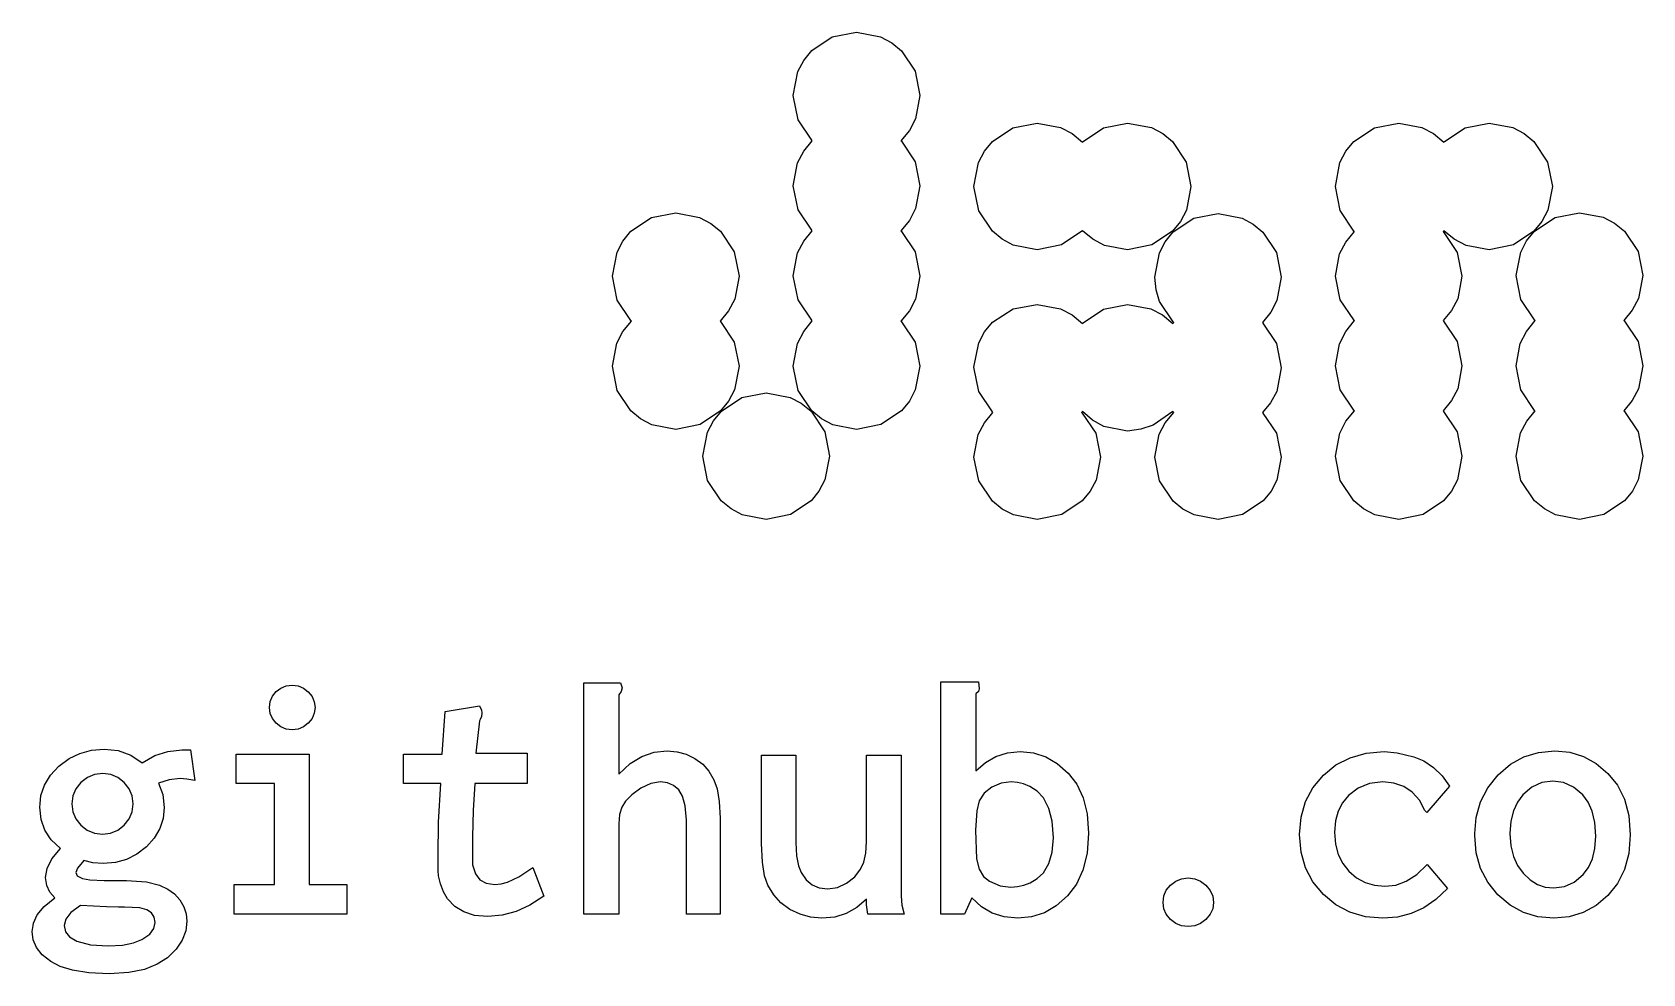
# Model space of a CAD drawing. Header units: inches. Extents: x 5.9 to 18, y -6.3 to -1.5.
# Drawn here: x 5.8653 to 6.16, y -3.3792 to -3.2071 of the extents above; entities that cross this region are included whole.
import ezdxf

# ---------------------------------------------------------------- set-up
doc = ezdxf.new("R2010")
doc.units = ezdxf.units.IN
doc.header["$MEASUREMENT"] = 0
doc.layers.add('F.Silkscreen', color=41, linetype='CONTINUOUS', true_color=0xf2eda1)

msp = doc.modelspace()

# ---------------------------------------------------------------- linework, layer by layer
at = {"layer": 'F.Silkscreen', "linetype": 'CONTINUOUS'}
for p, q in [((6.00794, -3.21043), (6.01169, -3.20793)), ((6.01169, -3.20793), (6.01614, -3.20706)), ((6.01614, -3.20706), (6.02051, -3.2079)), ((6.02051, -3.2079), (6.02257, -3.20898)), ((6.00648, -3.21221), (6.00794, -3.21043)), ((6.02257, -3.20898), (6.02435, -3.21044)), ((6.02435, -3.21044), (6.02685, -3.2142)), ((6.0054, -3.21427), (6.00648, -3.21221)), ((6.00456, -3.21865), (6.0054, -3.21427)), ((6.02685, -3.2142), (6.02771, -3.21865)), ((6.00543, -3.22307), (6.00456, -3.21865)), ((6.02771, -3.21865), (6.02692, -3.22287)), ((6.02692, -3.22287), (6.02579, -3.22502)), ((6.00794, -3.22681), (6.00543, -3.22307)), ((6.02579, -3.22502), (6.02424, -3.22691)), ((6.04098, -3.22705), (6.04474, -3.22455)), ((6.04474, -3.22455), (6.04918, -3.22368)), ((6.04918, -3.22368), (6.05341, -3.22447)), ((6.05341, -3.22447), (6.05557, -3.2256)), ((6.05557, -3.2256), (6.05746, -3.22716)), ((6.05756, -3.22705), (6.06131, -3.22455)), ((6.06131, -3.22455), (6.06572, -3.22368)), ((6.06572, -3.22368), (6.07009, -3.22451)), ((6.07009, -3.22451), (6.07215, -3.22559)), ((6.07215, -3.22559), (6.07393, -3.22705)), ((6.1071, -3.22705), (6.11086, -3.22455)), ((6.11086, -3.22455), (6.1153, -3.22368)), ((6.1153, -3.22368), (6.11953, -3.22447)), ((6.11953, -3.22447), (6.12169, -3.2256)), ((6.12169, -3.2256), (6.12357, -3.22716)), ((6.12368, -3.22705), (6.12743, -3.22455)), ((6.12743, -3.22455), (6.13184, -3.22368)), ((6.13184, -3.22368), (6.13621, -3.22451)), ((6.13621, -3.22451), (6.13826, -3.22559)), ((6.13826, -3.22559), (6.14005, -3.22705)), ((6.00535, -3.23094), (6.00648, -3.22879)), ((6.00648, -3.22879), (6.00803, -3.22691)), ((6.00803, -3.22691), (6.00794, -3.22681)), ((6.02424, -3.22691), (6.02434, -3.22701)), ((6.02434, -3.22701), (6.02685, -3.23075)), ((6.03844, -3.23089), (6.03952, -3.22883)), ((6.03952, -3.22883), (6.04098, -3.22705)), ((6.05746, -3.22716), (6.05756, -3.22705)), ((6.07393, -3.22705), (6.07643, -3.23081)), ((6.10456, -3.23089), (6.10564, -3.22883)), ((6.10564, -3.22883), (6.1071, -3.22705)), ((6.12357, -3.22716), (6.12368, -3.22705)), ((6.14005, -3.22705), (6.14255, -3.23081)), ((6.00456, -3.23514), (6.00535, -3.23094)), ((6.02685, -3.23075), (6.02771, -3.23514)), ((6.03761, -3.23525), (6.03844, -3.23089)), ((6.07643, -3.23081), (6.0773, -3.23525)), ((6.10373, -3.23525), (6.10456, -3.23089)), ((6.14255, -3.23081), (6.14341, -3.23525)), ((6.00543, -3.23955), (6.00456, -3.23514)), ((6.02771, -3.23514), (6.02694, -3.2393)), ((6.03848, -3.2397), (6.03761, -3.23525)), ((6.0773, -3.23525), (6.07646, -3.23962)), ((6.10459, -3.23967), (6.10373, -3.23525)), ((6.14341, -3.23525), (6.14258, -3.23962)), ((5.97861, -3.24097), (5.98307, -3.2401)), ((5.98307, -3.2401), (5.98743, -3.24093)), ((6.00794, -3.24328), (6.00543, -3.23955)), ((6.02694, -3.2393), (6.0258, -3.24148)), ((6.04098, -3.24346), (6.03848, -3.2397)), ((6.07646, -3.23962), (6.07538, -3.24168)), ((6.07781, -3.24108), (6.08226, -3.24022)), ((6.08226, -3.24022), (6.08664, -3.24106)), ((6.1071, -3.24342), (6.10459, -3.23967)), ((6.14258, -3.23962), (6.1415, -3.24168)), ((6.14391, -3.24095), (6.14838, -3.24009)), ((6.14838, -3.24009), (6.15273, -3.24091)), ((5.9734, -3.24525), (5.97485, -3.24347)), ((5.97485, -3.24347), (5.97861, -3.24097)), ((5.98743, -3.24093), (5.98949, -3.24201)), ((5.98949, -3.24201), (5.99127, -3.24346)), ((5.99127, -3.24346), (5.99377, -3.24721)), ((6.00648, -3.24525), (6.00803, -3.24337)), ((6.00803, -3.24337), (6.00794, -3.24328)), ((6.0258, -3.24148), (6.02424, -3.2434)), ((6.02424, -3.2434), (6.02434, -3.2435)), ((6.02434, -3.2435), (6.02685, -3.24724)), ((6.04276, -3.24491), (6.04098, -3.24346)), ((6.05736, -3.24346), (6.05361, -3.24596)), ((6.05746, -3.24336), (6.05736, -3.24346)), ((6.05934, -3.24491), (6.05746, -3.24336)), ((6.07393, -3.24346), (6.07017, -3.24596)), ((6.0726, -3.24537), (6.07406, -3.24359)), ((6.07538, -3.24168), (6.07393, -3.24346)), ((6.07406, -3.24359), (6.07781, -3.24108)), ((6.08664, -3.24106), (6.08869, -3.24214)), ((6.08869, -3.24214), (6.09047, -3.2436)), ((6.09047, -3.2436), (6.09297, -3.24737)), ((6.10563, -3.24543), (6.1072, -3.24353)), ((6.1072, -3.24353), (6.1071, -3.24342)), ((6.12357, -3.24336), (6.12341, -3.24353)), ((6.12341, -3.24353), (6.12601, -3.24734)), ((6.12546, -3.24491), (6.12357, -3.24336)), ((6.14005, -3.24346), (6.13629, -3.24596)), ((6.13869, -3.24523), (6.14015, -3.24345)), ((6.1415, -3.24168), (6.14005, -3.24346)), ((6.14015, -3.24345), (6.14391, -3.24095)), ((6.15273, -3.24091), (6.1548, -3.24198)), ((6.1548, -3.24198), (6.15658, -3.24343)), ((6.15658, -3.24343), (6.15908, -3.24716)), ((5.97232, -3.2473), (5.9734, -3.24525)), ((6.00535, -3.24739), (6.00648, -3.24525)), ((6.04481, -3.24599), (6.04276, -3.24491)), ((6.04918, -3.24683), (6.04481, -3.24599)), ((6.05361, -3.24596), (6.04918, -3.24683)), ((6.0615, -3.24604), (6.05934, -3.24491)), ((6.06572, -3.24683), (6.0615, -3.24604)), ((6.07017, -3.24596), (6.06572, -3.24683)), ((6.07152, -3.24743), (6.0726, -3.24537)), ((6.10449, -3.2476), (6.10563, -3.24543)), ((6.12762, -3.24604), (6.12546, -3.24491)), ((6.13184, -3.24683), (6.12762, -3.24604)), ((6.13629, -3.24596), (6.13184, -3.24683)), ((6.13762, -3.24728), (6.13869, -3.24523)), ((5.97149, -3.25164), (5.97232, -3.2473)), ((5.99377, -3.24721), (5.99464, -3.25164)), ((6.00456, -3.2516), (6.00535, -3.24739)), ((6.02685, -3.24724), (6.02771, -3.25164)), ((6.07068, -3.25183), (6.07152, -3.24743)), ((6.09297, -3.24737), (6.09383, -3.25183)), ((6.10373, -3.25168), (6.10449, -3.2476)), ((6.12601, -3.24734), (6.12688, -3.25168)), ((6.1368, -3.25157), (6.13762, -3.24728)), ((6.15908, -3.24716), (6.15995, -3.25157)), ((5.97236, -3.25604), (5.97149, -3.25164)), ((5.99464, -3.25164), (5.99385, -3.25586)), ((6.00543, -3.25601), (6.00456, -3.2516)), ((6.02771, -3.25164), (6.02692, -3.25585)), ((6.07091, -3.25416), (6.07068, -3.25183)), ((6.09383, -3.25183), (6.09303, -3.25611)), ((6.10459, -3.256), (6.10373, -3.25168)), ((6.12688, -3.25168), (6.1261, -3.2558)), ((6.13767, -3.25596), (6.1368, -3.25157)), ((6.15995, -3.25157), (6.15916, -3.25576)), ((6.07155, -3.25629), (6.07091, -3.25416)), ((5.97486, -3.25978), (5.97236, -3.25604)), ((5.99272, -3.25801), (5.99117, -3.25988)), ((5.99385, -3.25586), (5.99272, -3.25801)), ((6.00794, -3.25974), (6.00543, -3.25601)), ((6.02579, -3.258), (6.02424, -3.25988)), ((6.02692, -3.25585), (6.02579, -3.258)), ((6.04102, -3.26009), (6.04477, -3.25765)), ((6.04477, -3.25765), (6.04918, -3.25685)), ((6.04918, -3.25685), (6.05342, -3.25764)), ((6.05342, -3.25764), (6.05557, -3.25877)), ((6.05756, -3.26022), (6.0613, -3.25771)), ((6.0613, -3.25771), (6.06572, -3.25685)), ((6.06572, -3.25685), (6.06994, -3.25763)), ((6.06994, -3.25763), (6.0721, -3.25876)), ((6.07405, -3.26004), (6.07155, -3.25629)), ((6.0919, -3.25827), (6.09036, -3.26015)), ((6.09303, -3.25611), (6.0919, -3.25827)), ((6.1071, -3.25967), (6.10459, -3.256)), ((6.12497, -3.25792), (6.12341, -3.25977)), ((6.1261, -3.2558), (6.12497, -3.25792)), ((6.14017, -3.25967), (6.13767, -3.25596)), ((6.15803, -3.2579), (6.15648, -3.25977)), ((6.15916, -3.25576), (6.15803, -3.2579)), ((5.97341, -3.26176), (5.97497, -3.25988)), ((5.97497, -3.25988), (5.97486, -3.25978)), ((5.99117, -3.25988), (5.99127, -3.25998)), ((5.99127, -3.25998), (5.99377, -3.26371)), ((6.00646, -3.26177), (6.00803, -3.25983)), ((6.00803, -3.25983), (6.00794, -3.25974)), ((6.02424, -3.25988), (6.02434, -3.25999)), ((6.02434, -3.25999), (6.02685, -3.26373)), ((6.03956, -3.26185), (6.04102, -3.26009)), ((6.05557, -3.25877), (6.05746, -3.26032)), ((6.05746, -3.26032), (6.05756, -3.26022)), ((6.0721, -3.25876), (6.07399, -3.26032)), ((6.07399, -3.26032), (6.07415, -3.26015)), ((6.07415, -3.26015), (6.07405, -3.26004)), ((6.09036, -3.26015), (6.09046, -3.26026)), ((6.09046, -3.26026), (6.09297, -3.264)), ((6.10561, -3.26177), (6.1072, -3.25977)), ((6.1072, -3.25977), (6.1071, -3.25967)), ((6.12341, -3.25977), (6.12351, -3.25987)), ((6.12351, -3.25987), (6.12601, -3.26361)), ((6.13868, -3.26176), (6.14027, -3.25977)), ((6.14027, -3.25977), (6.14017, -3.25967)), ((6.15648, -3.25977), (6.15658, -3.25988)), ((6.15658, -3.25988), (6.15908, -3.26362)), ((5.97149, -3.26813), (5.97228, -3.26392)), ((5.97228, -3.26392), (5.97341, -3.26176)), ((5.99377, -3.26371), (5.99464, -3.26813)), ((6.00456, -3.26813), (6.00532, -3.26398)), ((6.00532, -3.26398), (6.00646, -3.26177)), ((6.02685, -3.26373), (6.02771, -3.26813)), ((6.03761, -3.26833), (6.03847, -3.26389)), ((6.03847, -3.26389), (6.03956, -3.26185)), ((6.09297, -3.264), (6.09383, -3.26842)), ((6.10373, -3.26808), (6.10446, -3.26402)), ((6.10446, -3.26402), (6.10561, -3.26177)), ((6.12601, -3.26361), (6.12688, -3.26804)), ((6.1368, -3.26808), (6.13754, -3.26401)), ((6.13754, -3.26401), (6.13868, -3.26176)), ((6.15908, -3.26362), (6.15995, -3.26804)), ((5.97236, -3.27256), (5.97149, -3.26813)), ((5.99464, -3.26813), (5.99381, -3.27248)), ((6.00543, -3.27256), (6.00456, -3.26813)), ((6.02771, -3.26813), (6.02688, -3.27248)), ((6.03848, -3.27274), (6.03761, -3.26833)), ((6.09383, -3.26842), (6.09299, -3.27277)), ((6.10459, -3.27247), (6.10373, -3.26808)), ((6.12688, -3.26804), (6.12609, -3.27227)), ((6.13767, -3.27248), (6.1368, -3.26808)), ((6.15995, -3.26804), (6.15916, -3.27226)), ((5.97486, -3.27632), (5.97236, -3.27256)), ((5.99381, -3.27248), (5.99273, -3.27454)), ((5.99515, -3.27387), (5.9996, -3.273)), ((5.9996, -3.273), (6.00397, -3.27384)), ((6.00793, -3.27632), (6.00543, -3.27256)), ((6.02688, -3.27248), (6.0258, -3.27454)), ((6.04098, -3.27648), (6.03848, -3.27274)), ((6.09299, -3.27277), (6.09187, -3.27482)), ((6.1071, -3.2762), (6.10459, -3.27247)), ((6.12609, -3.27227), (6.12496, -3.27442)), ((6.14017, -3.27621), (6.13767, -3.27248)), ((6.15916, -3.27226), (6.15803, -3.27442)), ((5.99273, -3.27454), (5.99127, -3.27632)), ((5.9914, -3.27637), (5.99515, -3.27387)), ((6.00397, -3.27384), (6.00603, -3.27492)), ((6.00603, -3.27492), (6.00781, -3.27637)), ((6.0258, -3.27454), (6.02434, -3.27632)), ((6.09187, -3.27482), (6.09036, -3.27659)), ((6.12496, -3.27442), (6.12341, -3.2763)), ((6.15803, -3.27442), (6.15648, -3.2763)), ((5.97664, -3.27777), (5.97486, -3.27632)), ((5.9787, -3.27885), (5.97664, -3.27777)), ((5.98307, -3.27969), (5.9787, -3.27885)), ((5.98751, -3.27882), (5.98307, -3.27969)), ((5.99127, -3.27632), (5.98751, -3.27882)), ((5.98886, -3.28021), (5.98994, -3.27815)), ((5.98994, -3.27815), (5.9914, -3.27637)), ((6.00781, -3.27637), (6.01031, -3.28013)), ((6.00972, -3.27777), (6.00793, -3.27632)), ((6.01178, -3.27885), (6.00972, -3.27777)), ((6.01614, -3.27969), (6.01178, -3.27885)), ((6.02058, -3.27882), (6.01614, -3.27969)), ((6.02434, -3.27632), (6.02058, -3.27882)), ((6.03839, -3.2806), (6.03952, -3.27846)), ((6.03952, -3.27846), (6.04108, -3.27659)), ((6.04108, -3.27659), (6.04098, -3.27648)), ((6.05746, -3.27643), (6.05729, -3.27659)), ((6.05729, -3.27659), (6.05738, -3.27669)), ((6.05738, -3.27669), (6.05989, -3.28038)), ((6.05928, -3.278), (6.05746, -3.27643)), ((6.06137, -3.27914), (6.05928, -3.278)), ((6.07036, -3.27892), (6.06815, -3.27966)), ((6.07399, -3.27643), (6.07036, -3.27892)), ((6.07146, -3.28059), (6.07259, -3.27846)), ((6.07259, -3.27846), (6.07415, -3.27659)), ((6.07415, -3.27659), (6.07399, -3.27643)), ((6.09036, -3.27659), (6.09046, -3.2767)), ((6.09046, -3.2767), (6.09297, -3.28039)), ((6.10452, -3.28035), (6.10565, -3.27819)), ((6.10565, -3.27819), (6.1072, -3.2763)), ((6.1072, -3.2763), (6.1071, -3.2762)), ((6.12341, -3.2763), (6.12351, -3.2764)), ((6.12351, -3.2764), (6.12601, -3.28015)), ((6.13759, -3.28034), (6.13872, -3.27819)), ((6.13872, -3.27819), (6.14027, -3.2763)), ((6.14027, -3.2763), (6.14017, -3.27621)), ((6.15648, -3.2763), (6.15658, -3.27641)), ((6.15658, -3.27641), (6.15908, -3.28016)), ((5.98803, -3.28458), (5.98886, -3.28021)), ((6.01031, -3.28013), (6.01118, -3.28458)), ((6.03761, -3.28474), (6.03839, -3.2806)), ((6.05989, -3.28038), (6.06076, -3.28474)), ((6.06572, -3.27999), (6.06137, -3.27914)), ((6.06815, -3.27966), (6.06572, -3.27999)), ((6.07068, -3.28474), (6.07146, -3.28059)), ((6.09297, -3.28039), (6.09383, -3.28474)), ((6.10373, -3.28458), (6.10452, -3.28035)), ((6.12601, -3.28015), (6.12688, -3.28458)), ((6.1368, -3.28458), (6.13759, -3.28034)), ((6.15908, -3.28016), (6.15995, -3.28458)), ((5.98889, -3.28902), (5.98803, -3.28458)), ((6.01118, -3.28458), (6.01034, -3.28894)), ((6.03848, -3.28912), (6.03761, -3.28474)), ((6.06076, -3.28474), (6.05995, -3.28897)), ((6.07155, -3.28912), (6.07068, -3.28474)), ((6.09383, -3.28474), (6.09303, -3.28897)), ((6.10459, -3.28902), (6.10373, -3.28458)), ((6.12688, -3.28458), (6.12604, -3.28894)), ((6.13767, -3.28902), (6.1368, -3.28458)), ((6.15995, -3.28458), (6.15912, -3.28894)), ((5.99139, -3.29278), (5.98889, -3.28902)), ((6.01034, -3.28894), (6.00926, -3.291)), ((6.04098, -3.29283), (6.03848, -3.28912)), ((6.05995, -3.28897), (6.05888, -3.29101)), ((6.07405, -3.29283), (6.07155, -3.28912)), ((6.09303, -3.28897), (6.09196, -3.29101)), ((6.10709, -3.29278), (6.10459, -3.28902)), ((6.12604, -3.28894), (6.12496, -3.291)), ((6.14017, -3.29278), (6.13767, -3.28902)), ((6.15912, -3.28894), (6.15804, -3.291)), ((5.99318, -3.29423), (5.99139, -3.29278)), ((6.00781, -3.29278), (6.00405, -3.29528)), ((6.00926, -3.291), (6.00781, -3.29278)), ((6.04277, -3.29427), (6.04098, -3.29283)), ((6.05743, -3.29278), (6.05366, -3.29528)), ((6.05888, -3.29101), (6.05743, -3.29278)), ((6.07584, -3.29427), (6.07405, -3.29283)), ((6.09051, -3.29278), (6.08673, -3.29528)), ((6.09196, -3.29101), (6.09051, -3.29278)), ((6.10888, -3.29423), (6.10709, -3.29278)), ((6.12351, -3.29278), (6.11975, -3.29528)), ((6.12496, -3.291), (6.12351, -3.29278)), ((6.14195, -3.29423), (6.14017, -3.29278)), ((6.15658, -3.29278), (6.15282, -3.29528)), ((6.15804, -3.291), (6.15658, -3.29278)), ((5.99523, -3.29531), (5.99318, -3.29423)), ((5.9996, -3.29614), (5.99523, -3.29531)), ((6.00405, -3.29528), (5.9996, -3.29614)), ((6.04484, -3.29533), (6.04277, -3.29427)), ((6.04918, -3.29614), (6.04484, -3.29533)), ((6.05366, -3.29528), (6.04918, -3.29614)), ((6.07791, -3.29533), (6.07584, -3.29427)), ((6.08226, -3.29614), (6.07791, -3.29533)), ((6.08673, -3.29528), (6.08226, -3.29614)), ((6.11093, -3.29531), (6.10888, -3.29423)), ((6.1153, -3.29614), (6.11093, -3.29531)), ((6.11975, -3.29528), (6.1153, -3.29614)), ((6.14401, -3.29531), (6.14195, -3.29423)), ((6.14838, -3.29614), (6.14401, -3.29531)), ((6.15282, -3.29528), (6.14838, -3.29614)), ((5.96623, -3.36831), (5.96623, -3.326)), ((5.96623, -3.326), (5.97296, -3.326)), ((5.97296, -3.326), (5.97323, -3.32696)), ((6.03154, -3.35299), (6.03154, -3.32584)), ((6.03154, -3.32584), (6.03843, -3.32584)), ((6.03843, -3.32584), (6.03859, -3.3271)), ((5.9089, -3.32944), (5.9093, -3.32849)), ((5.9093, -3.32849), (5.90996, -3.32764)), ((5.90996, -3.32764), (5.91082, -3.32698)), ((5.91082, -3.32698), (5.91178, -3.32659)), ((5.91178, -3.32659), (5.91289, -3.32646)), ((5.91289, -3.32646), (5.914, -3.32659)), ((5.914, -3.32659), (5.91498, -3.32699)), ((5.91498, -3.32699), (5.91585, -3.32767)), ((5.91585, -3.32767), (5.91654, -3.32853)), ((5.91654, -3.32853), (5.91694, -3.32948)), ((5.97309, -3.32761), (5.97264, -3.32824)), ((5.97264, -3.32824), (5.97264, -3.3283)), ((5.97264, -3.3283), (5.97264, -3.34274)), ((5.97323, -3.32696), (5.97309, -3.32761)), ((6.03844, -3.32761), (6.03795, -3.32802)), ((6.03795, -3.32802), (6.03795, -3.32807)), ((6.03795, -3.32807), (6.03795, -3.32812)), ((6.03795, -3.32812), (6.03795, -3.34213)), ((6.03859, -3.3271), (6.03844, -3.32761)), ((5.90877, -3.33054), (5.9089, -3.32944)), ((5.9089, -3.33163), (5.90877, -3.33054)), ((5.9093, -3.33258), (5.9089, -3.33163)), ((5.91694, -3.33159), (5.91654, -3.33254)), ((5.91694, -3.32948), (5.91708, -3.33054)), ((5.91708, -3.33054), (5.91694, -3.33159)), ((5.94034, -3.33907), (5.94088, -3.33128)), ((5.94088, -3.33128), (5.94716, -3.33026)), ((5.94716, -3.33026), (5.9475, -3.33104)), ((5.9475, -3.33104), (5.94759, -3.3315)), ((5.94759, -3.3315), (5.94751, -3.3322)), ((5.90996, -3.33343), (5.9093, -3.33258)), ((5.91082, -3.33409), (5.90996, -3.33343)), ((5.91178, -3.33448), (5.91082, -3.33409)), ((5.91289, -3.33461), (5.91178, -3.33448)), ((5.914, -3.33448), (5.91289, -3.33461)), ((5.91498, -3.33408), (5.914, -3.33448)), ((5.91585, -3.33341), (5.91498, -3.33408)), ((5.91654, -3.33254), (5.91585, -3.33341)), ((5.94716, -3.333), (5.94652, -3.33892)), ((5.94729, -3.33274), (5.94716, -3.333)), ((5.94751, -3.3322), (5.94729, -3.33274)), ((5.87024, -3.34126), (5.87209, -3.33989)), ((5.87209, -3.33989), (5.87406, -3.33893)), ((5.87406, -3.33893), (5.87618, -3.33835)), ((5.87618, -3.33835), (5.87851, -3.33815)), ((5.87851, -3.33815), (5.88108, -3.33843)), ((5.88108, -3.33843), (5.88339, -3.33926)), ((5.88339, -3.33926), (5.88548, -3.34065)), ((5.88548, -3.34065), (5.88777, -3.33934)), ((5.88777, -3.33934), (5.89017, -3.33857)), ((5.89017, -3.33857), (5.89273, -3.33831)), ((5.89273, -3.33831), (5.89429, -3.33831)), ((5.89429, -3.33831), (5.8951, -3.34391)), ((5.90268, -3.34446), (5.90268, -3.33907)), ((5.90268, -3.33907), (5.916, -3.33907)), ((5.916, -3.33907), (5.916, -3.36292)), ((5.93327, -3.34446), (5.93327, -3.33907)), ((5.93327, -3.33907), (5.94034, -3.33907)), ((5.94652, -3.33892), (5.95589, -3.33892)), ((5.95589, -3.33892), (5.95589, -3.34446)), ((5.97264, -3.34274), (5.97473, -3.3408)), ((5.97473, -3.3408), (5.97687, -3.33949)), ((5.97687, -3.33949), (5.9791, -3.33872)), ((5.9791, -3.33872), (5.98147, -3.33846)), ((5.98147, -3.33846), (5.98329, -3.33862)), ((5.98329, -3.33862), (5.98499, -3.33908)), ((5.98499, -3.33908), (5.98658, -3.33986)), ((5.98658, -3.33986), (5.98799, -3.34091)), ((5.99873, -3.35542), (5.99873, -3.33923)), ((5.99873, -3.33923), (6.00504, -3.33923)), ((6.00504, -3.33923), (6.00504, -3.35525)), ((6.01797, -3.35503), (6.01797, -3.33923)), ((6.01797, -3.33923), (6.02427, -3.33923)), ((6.02427, -3.33923), (6.02427, -3.36503)), ((6.03795, -3.34213), (6.0397, -3.34058)), ((6.0397, -3.34058), (6.04161, -3.3395)), ((6.04161, -3.3395), (6.04372, -3.33884)), ((6.04372, -3.33884), (6.04609, -3.33861)), ((6.04609, -3.33861), (6.04851, -3.33886)), ((6.04851, -3.33886), (6.05075, -3.33957)), ((6.05075, -3.33957), (6.05285, -3.34078)), ((6.05285, -3.34078), (6.05484, -3.34253)), ((6.10383, -3.34105), (6.10641, -3.33972)), ((6.10641, -3.33972), (6.10933, -3.3389)), ((6.10933, -3.3389), (6.11266, -3.33861)), ((6.11266, -3.33861), (6.11503, -3.3388)), ((6.11503, -3.3388), (6.1181, -3.33956)), ((6.1181, -3.33956), (6.11987, -3.34031)), ((6.11987, -3.34031), (6.12168, -3.34152)), ((6.13576, -3.34093), (6.13822, -3.33956)), ((6.13822, -3.33956), (6.14089, -3.33874)), ((6.14089, -3.33874), (6.14384, -3.33846)), ((6.14384, -3.33846), (6.14658, -3.33872)), ((6.14658, -3.33872), (6.14908, -3.33948)), ((6.14908, -3.33948), (6.1514, -3.34076)), ((6.1514, -3.34076), (6.15358, -3.34258)), ((5.86759, -3.34472), (5.86867, -3.34293)), ((5.86867, -3.34293), (5.87024, -3.34126)), ((5.87544, -3.34333), (5.87425, -3.34424)), ((5.87676, -3.3428), (5.87544, -3.34333)), ((5.87824, -3.34261), (5.87676, -3.3428)), ((5.87972, -3.3428), (5.87824, -3.34261)), ((5.88102, -3.34333), (5.87972, -3.3428)), ((5.88219, -3.34424), (5.88102, -3.34333)), ((5.89037, -3.34375), (5.88842, -3.34439)), ((5.89239, -3.34354), (5.89037, -3.34375)), ((5.89362, -3.34362), (5.89239, -3.34354)), ((5.8951, -3.34391), (5.89362, -3.34362)), ((5.98799, -3.34091), (5.98913, -3.34221)), ((5.98913, -3.34221), (5.99003, -3.34378)), ((5.99003, -3.34378), (5.99061, -3.34544)), ((6.05484, -3.34253), (6.05641, -3.34458)), ((6.09962, -3.3452), (6.10152, -3.34292)), ((6.10152, -3.34292), (6.10383, -3.34105)), ((6.12168, -3.34152), (6.12328, -3.34306)), ((6.12328, -3.34306), (6.12461, -3.3449)), ((6.13162, -3.34521), (6.13348, -3.34288)), ((6.13348, -3.34288), (6.13576, -3.34093)), ((6.15358, -3.34258), (6.15532, -3.34476)), ((5.86679, -3.34815), (5.86695, -3.34664)), ((5.86695, -3.34664), (5.86759, -3.34472)), ((5.87276, -3.3467), (5.87257, -3.34815)), ((5.87331, -3.34541), (5.87276, -3.3467)), ((5.87425, -3.34424), (5.87331, -3.34541)), ((5.88309, -3.3454), (5.88219, -3.34424)), ((5.88362, -3.34669), (5.88309, -3.3454)), ((5.88381, -3.34815), (5.88362, -3.34669)), ((5.88842, -3.34439), (5.88922, -3.34643)), ((5.88922, -3.34643), (5.8895, -3.3488)), ((5.90969, -3.34446), (5.90268, -3.34446)), ((5.90969, -3.36292), (5.90969, -3.34446)), ((5.94007, -3.34446), (5.93327, -3.34446)), ((5.93969, -3.35149), (5.94007, -3.34446)), ((5.94631, -3.34446), (5.94599, -3.3494)), ((5.95589, -3.34446), (5.94631, -3.34446)), ((5.975, -3.34648), (5.97388, -3.34764)), ((5.97666, -3.34528), (5.975, -3.34648)), ((5.9785, -3.34442), (5.97666, -3.34528)), ((5.98025, -3.34415), (5.9785, -3.34442)), ((5.98155, -3.34432), (5.98025, -3.34415)), ((5.98265, -3.3448), (5.98155, -3.34432)), ((5.9836, -3.3456), (5.98265, -3.3448)), ((5.98431, -3.34674), (5.9836, -3.3456)), ((5.98481, -3.3485), (5.98431, -3.34674)), ((5.99061, -3.34544), (5.99101, -3.34772)), ((6.0395, -3.3462), (6.03859, -3.3476)), ((6.0409, -3.34509), (6.0395, -3.3462)), ((6.04258, -3.34439), (6.0409, -3.34509)), ((6.04444, -3.34415), (6.04258, -3.34439)), ((6.04556, -3.34424), (6.04444, -3.34415)), ((6.04669, -3.3445), (6.04556, -3.34424)), ((6.04781, -3.34498), (6.04669, -3.3445)), ((6.04915, -3.34582), (6.04781, -3.34498)), ((6.05032, -3.34703), (6.04915, -3.34582)), ((6.05641, -3.34458), (6.05757, -3.34704)), ((6.09827, -3.34774), (6.09962, -3.3452)), ((6.1061, -3.34665), (6.10501, -3.34797)), ((6.10791, -3.34527), (6.1061, -3.34665)), ((6.10999, -3.34444), (6.10791, -3.34527)), ((6.11239, -3.34415), (6.10999, -3.34444)), ((6.11444, -3.34437), (6.11239, -3.34415)), ((6.11622, -3.345), (6.11444, -3.34437)), ((6.11779, -3.34604), (6.11622, -3.345)), ((6.11918, -3.34754), (6.11779, -3.34604)), ((6.12461, -3.3449), (6.12047, -3.34974)), ((6.13029, -3.3478), (6.13162, -3.34521)), ((6.13798, -3.34654), (6.13701, -3.34787)), ((6.13966, -3.34511), (6.13798, -3.34654)), ((6.14147, -3.34428), (6.13966, -3.34511)), ((6.14348, -3.344), (6.14147, -3.34428)), ((6.14546, -3.34427), (6.14348, -3.344)), ((6.14727, -3.3451), (6.14546, -3.34427)), ((6.14898, -3.34654), (6.14727, -3.3451)), ((6.14997, -3.34787), (6.14898, -3.34654)), ((6.15532, -3.34476), (6.15659, -3.3473)), ((5.86673, -3.34875), (5.86679, -3.34815)), ((5.86697, -3.35099), (5.86673, -3.34875)), ((5.87257, -3.34815), (5.87276, -3.34961)), ((5.87276, -3.34961), (5.8733, -3.3509)), ((5.88308, -3.3509), (5.88362, -3.34961)), ((5.88362, -3.34961), (5.88381, -3.34815)), ((5.8895, -3.3488), (5.88929, -3.35082)), ((5.94599, -3.3494), (5.94589, -3.35418)), ((5.97321, -3.34874), (5.97279, -3.35012)), ((5.97388, -3.34764), (5.97321, -3.34874)), ((5.985, -3.35113), (5.98481, -3.3485)), ((5.99101, -3.34772), (5.99116, -3.35077)), ((6.03811, -3.34941), (6.03789, -3.35299)), ((6.03859, -3.3476), (6.03811, -3.34941)), ((6.05133, -3.349), (6.05032, -3.34703)), ((6.05194, -3.35135), (6.05133, -3.349)), ((6.05757, -3.34704), (6.0583, -3.34999)), ((6.09745, -3.35058), (6.09827, -3.34774)), ((6.10423, -3.3495), (6.10374, -3.35127)), ((6.10501, -3.34797), (6.10423, -3.3495)), ((6.11963, -3.34856), (6.11918, -3.34754)), ((6.12008, -3.34936), (6.11963, -3.34856)), ((6.12047, -3.34974), (6.12008, -3.34936)), ((6.12948, -3.35068), (6.13029, -3.3478)), ((6.13628, -3.34945), (6.13583, -3.35133)), ((6.13701, -3.34787), (6.13628, -3.34945)), ((6.15071, -3.34952), (6.14997, -3.34787)), ((6.15118, -3.35156), (6.15071, -3.34952)), ((6.15659, -3.3473), (6.15738, -3.35029)), ((5.86767, -3.35296), (5.86697, -3.35099)), ((5.8733, -3.3509), (5.87422, -3.35207)), ((5.87422, -3.35207), (5.8754, -3.35297)), ((5.88098, -3.35297), (5.88216, -3.35207)), ((5.88216, -3.35207), (5.88308, -3.3509)), ((5.88929, -3.35082), (5.88869, -3.35268)), ((5.93958, -3.35766), (5.93969, -3.35149)), ((5.97279, -3.35012), (5.97264, -3.35183)), ((5.97264, -3.35183), (5.97264, -3.36831)), ((5.985, -3.36831), (5.985, -3.35113)), ((5.99116, -3.35077), (5.99116, -3.36831)), ((6.05216, -3.35439), (6.05194, -3.35135)), ((6.0583, -3.34999), (6.05856, -3.35352)), ((6.09716, -3.35379), (6.09745, -3.35058)), ((6.10374, -3.35127), (6.10357, -3.35334)), ((6.12923, -3.35358), (6.12948, -3.35068)), ((6.13583, -3.35133), (6.13566, -3.35358)), ((6.15136, -3.35407), (6.15118, -3.35156)), ((6.15738, -3.35029), (6.15767, -3.35382)), ((5.86883, -3.35472), (5.86767, -3.35296)), ((5.87051, -3.3563), (5.86883, -3.35472)), ((5.8754, -3.35297), (5.87671, -3.35351)), ((5.87671, -3.35351), (5.87819, -3.35369)), ((5.87819, -3.35369), (5.87967, -3.35351)), ((5.87967, -3.35351), (5.88098, -3.35297)), ((5.88768, -3.35441), (5.88622, -3.35604)), ((5.88869, -3.35268), (5.88768, -3.35441)), ((5.94589, -3.35418), (5.94589, -3.35704)), ((5.9989, -3.35884), (5.99873, -3.35542)), ((6.00504, -3.35525), (6.00517, -3.35769)), ((6.01783, -3.35717), (6.01797, -3.35503)), ((6.03154, -3.36831), (6.03154, -3.35299)), ((6.03789, -3.35299), (6.03806, -3.35821)), ((6.05194, -3.35701), (6.05216, -3.35439)), ((6.05856, -3.35352), (6.05829, -3.35719)), ((6.09745, -3.357), (6.09716, -3.35379)), ((6.10357, -3.35334), (6.10374, -3.35552)), ((6.10374, -3.35552), (6.10425, -3.3574)), ((6.1292, -3.35393), (6.12923, -3.35358)), ((6.12948, -3.35712), (6.1292, -3.35393)), ((6.13566, -3.35358), (6.13583, -3.35584)), ((6.15119, -3.35634), (6.15136, -3.35407)), ((6.15767, -3.35382), (6.15739, -3.35723)), ((5.86807, -3.35995), (5.86893, -3.3582)), ((5.86893, -3.3582), (5.87051, -3.3563)), ((5.87479, -3.35853), (5.87362, -3.3599)), ((5.87644, -3.35894), (5.87479, -3.35853)), ((5.88262, -3.35831), (5.88057, -3.35888)), ((5.88449, -3.35737), (5.88262, -3.35831)), ((5.88622, -3.35604), (5.88449, -3.35737)), ((5.93958, -3.36034), (5.93958, -3.35766)), ((5.94589, -3.35704), (5.94589, -3.35874)), ((6.00517, -3.35769), (6.00552, -3.35947)), ((6.01745, -3.35882), (6.01783, -3.35717)), ((6.03806, -3.35821), (6.03858, -3.36011)), ((6.05133, -3.35905), (6.05194, -3.35701)), ((6.05829, -3.35719), (6.05754, -3.36026)), ((6.09827, -3.35985), (6.09745, -3.357)), ((6.10425, -3.3574), (6.10507, -3.35905)), ((6.13029, -3.35995), (6.12948, -3.35712)), ((6.13583, -3.35584), (6.13629, -3.35778)), ((6.13629, -3.35778), (6.13703, -3.35942)), ((6.15003, -3.35979), (6.15074, -3.35823)), ((6.15074, -3.35823), (6.15119, -3.35634)), ((6.15739, -3.35723), (6.1566, -3.36016)), ((5.8678, -3.36162), (5.86807, -3.35995)), ((5.87362, -3.3599), (5.87334, -3.36073)), ((5.87334, -3.36073), (5.87359, -3.36131)), ((5.87359, -3.36131), (5.87453, -3.36182)), ((5.8783, -3.35908), (5.87644, -3.35894)), ((5.88057, -3.35888), (5.8783, -3.35908)), ((5.93967, -3.3613), (5.93958, -3.36034)), ((5.94001, -3.36279), (5.93967, -3.3613)), ((5.94589, -3.35874), (5.94589, -3.3593)), ((5.94589, -3.3593), (5.94642, -3.36095)), ((5.94642, -3.36095), (5.94725, -3.36204)), ((5.95433, -3.36149), (5.95691, -3.35979)), ((5.95691, -3.35979), (5.95895, -3.36501)), ((5.99932, -3.3613), (5.9989, -3.35884)), ((5.99992, -3.363), (5.99932, -3.3613)), ((6.00552, -3.35947), (6.00602, -3.36073)), ((6.00602, -3.36073), (6.00693, -3.36205)), ((6.01579, -3.3615), (6.01688, -3.36009)), ((6.01688, -3.36009), (6.01745, -3.35882)), ((6.03858, -3.36011), (6.03938, -3.36143)), ((6.03938, -3.36143), (6.04044, -3.36231)), ((6.04918, -3.36182), (6.05034, -3.36075)), ((6.05034, -3.36075), (6.05133, -3.35905)), ((6.05754, -3.36026), (6.05634, -3.36282)), ((6.09962, -3.36241), (6.09827, -3.35985)), ((6.10507, -3.35905), (6.1062, -3.36049)), ((6.1062, -3.36049), (6.10761, -3.36169)), ((6.11669, -3.3623), (6.1186, -3.36108)), ((6.1186, -3.36108), (6.12052, -3.35925)), ((6.12052, -3.35925), (6.12424, -3.36361)), ((6.1316, -3.36248), (6.13029, -3.35995)), ((6.13703, -3.35942), (6.13804, -3.36083)), ((6.13804, -3.36083), (6.13932, -3.36205)), ((6.14741, -3.36247), (6.14907, -3.36108)), ((6.14907, -3.36108), (6.15003, -3.35979)), ((6.1566, -3.36016), (6.15533, -3.3627)), ((5.86799, -3.36306), (5.8678, -3.36162)), ((5.86854, -3.3643), (5.86799, -3.36306)), ((5.86947, -3.36536), (5.86854, -3.3643)), ((5.87453, -3.36182), (5.87591, -3.36205)), ((5.87591, -3.36205), (5.8785, -3.36215)), ((5.8785, -3.36215), (5.88051, -3.36215)), ((5.88051, -3.36215), (5.88258, -3.36215)), ((5.88258, -3.36215), (5.88623, -3.3624)), ((5.88623, -3.3624), (5.88865, -3.36301)), ((5.88865, -3.36301), (5.89018, -3.36374)), ((5.89018, -3.36374), (5.8914, -3.36464)), ((5.90231, -3.36831), (5.90231, -3.36292)), ((5.90231, -3.36292), (5.90969, -3.36292)), ((5.916, -3.36292), (5.92292, -3.36292)), ((5.92292, -3.36292), (5.92292, -3.36831)), ((5.94055, -3.36427), (5.94001, -3.36279)), ((5.9413, -3.36553), (5.94055, -3.36427)), ((5.94725, -3.36204), (5.9484, -3.36269)), ((5.9484, -3.36269), (5.94997, -3.36292)), ((5.94997, -3.36292), (5.9511, -3.36281)), ((5.9511, -3.36281), (5.95231, -3.36247)), ((5.95231, -3.36247), (5.95433, -3.36149)), ((6.00098, -3.36477), (5.99992, -3.363)), ((6.00693, -3.36205), (6.00802, -3.36295)), ((6.00802, -3.36295), (6.00932, -3.3635)), ((6.00932, -3.3635), (6.01088, -3.36369)), ((6.01088, -3.36369), (6.01262, -3.36344)), ((6.01262, -3.36344), (6.01432, -3.36267)), ((6.01432, -3.36267), (6.01579, -3.3615)), ((6.04044, -3.36231), (6.0424, -3.36312)), ((6.0424, -3.36312), (6.04438, -3.36338)), ((6.04438, -3.36338), (6.04555, -3.3633)), ((6.04555, -3.3633), (6.04671, -3.36303)), ((6.04671, -3.36303), (6.04787, -3.36258)), ((6.04787, -3.36258), (6.04918, -3.36182)), ((6.05634, -3.36282), (6.05472, -3.36497)), ((6.07235, -3.36499), (6.07279, -3.36394)), ((6.07279, -3.36394), (6.07355, -3.363)), ((6.07355, -3.363), (6.07451, -3.36227)), ((6.07451, -3.36227), (6.07558, -3.36184)), ((6.07558, -3.36184), (6.07679, -3.36169)), ((6.07679, -3.36169), (6.07799, -3.36184)), ((6.07799, -3.36184), (6.07907, -3.36228)), ((6.07907, -3.36228), (6.08005, -3.36303)), ((6.08005, -3.36303), (6.08083, -3.36399)), ((6.08083, -3.36399), (6.08128, -3.36503)), ((6.10152, -3.36472), (6.09962, -3.36241)), ((6.10761, -3.36169), (6.10915, -3.36254)), ((6.10915, -3.36254), (6.11086, -3.36305)), ((6.11086, -3.36305), (6.11277, -3.36323)), ((6.11277, -3.36323), (6.11476, -3.363)), ((6.11476, -3.363), (6.11669, -3.3623)), ((6.12424, -3.36361), (6.12212, -3.36563)), ((6.13345, -3.36477), (6.1316, -3.36248)), ((6.13932, -3.36205), (6.14067, -3.36288)), ((6.14067, -3.36288), (6.14212, -3.36337)), ((6.14212, -3.36337), (6.1437, -3.36354)), ((6.1437, -3.36354), (6.14565, -3.36327)), ((6.14565, -3.36327), (6.14741, -3.36247)), ((6.15533, -3.3627), (6.15358, -3.3649)), ((5.86626, -3.36846), (5.86752, -3.36694)), ((5.86752, -3.36694), (5.86947, -3.36536)), ((5.87419, -3.36676), (5.87238, -3.36804)), ((5.87895, -3.36702), (5.87419, -3.36676)), ((5.88115, -3.36708), (5.87895, -3.36702)), ((5.88222, -3.36708), (5.88115, -3.36708)), ((5.88501, -3.36718), (5.88222, -3.36708)), ((5.88633, -3.36755), (5.88501, -3.36718)), ((5.8914, -3.36464), (5.89236, -3.36572)), ((5.89236, -3.36572), (5.89309, -3.36696)), ((5.89309, -3.36696), (5.89351, -3.36824)), ((5.94265, -3.36692), (5.9413, -3.36553)), ((5.94429, -3.36792), (5.94265, -3.36692)), ((5.95639, -3.3667), (5.95385, -3.36786)), ((5.95895, -3.36501), (5.95639, -3.3667)), ((6.00231, -3.36625), (6.00098, -3.36477)), ((6.00395, -3.36746), (6.00231, -3.36625)), ((6.01618, -3.36714), (6.01425, -3.36821)), ((6.01797, -3.3656), (6.01618, -3.36714)), ((6.01797, -3.36661), (6.01797, -3.3656)), ((6.01818, -3.36831), (6.01797, -3.36661)), ((6.02427, -3.36503), (6.02442, -3.36668)), ((6.02442, -3.36668), (6.02487, -3.36831)), ((6.03719, -3.36532), (6.03588, -3.36831)), ((6.03898, -3.36698), (6.03719, -3.36532)), ((6.04095, -3.36813), (6.03898, -3.36698)), ((6.05267, -3.3668), (6.05049, -3.36807)), ((6.05472, -3.36497), (6.05267, -3.3668)), ((6.0722, -3.36618), (6.07235, -3.36499)), ((6.07235, -3.36734), (6.0722, -3.36618)), ((6.07279, -3.36836), (6.07235, -3.36734)), ((6.08128, -3.36733), (6.08083, -3.36836)), ((6.08128, -3.36503), (6.08143, -3.36618)), ((6.08143, -3.36618), (6.08128, -3.36733)), ((6.10383, -3.36662), (6.10152, -3.36472)), ((6.10638, -3.36797), (6.10383, -3.36662)), ((6.1199, -3.36715), (6.11756, -3.36821)), ((6.12212, -3.36563), (6.1199, -3.36715)), ((6.13572, -3.36667), (6.13345, -3.36477)), ((6.13814, -3.368), (6.13572, -3.36667)), ((6.1514, -3.36674), (6.14905, -3.36803)), ((6.15358, -3.3649), (6.1514, -3.36674)), ((5.8655, -3.37043), (5.86557, -3.36996)), ((5.86557, -3.36996), (5.86626, -3.36846)), ((5.87147, -3.36925), (5.87119, -3.37043)), ((5.87238, -3.36804), (5.87147, -3.36925)), ((5.88716, -3.36811), (5.88633, -3.36755)), ((5.88764, -3.36885), (5.88716, -3.36811)), ((5.88757, -3.37096), (5.88781, -3.36983)), ((5.88781, -3.36983), (5.88764, -3.36885)), ((5.89365, -3.3696), (5.89344, -3.37139)), ((5.89351, -3.36824), (5.89365, -3.3696)), ((5.92292, -3.36831), (5.90231, -3.36831)), ((5.94627, -3.36855), (5.94429, -3.36792)), ((5.94867, -3.36877), (5.94627, -3.36855)), ((5.95128, -3.36854), (5.94867, -3.36877)), ((5.95385, -3.36786), (5.95128, -3.36854)), ((5.97264, -3.36831), (5.96623, -3.36831)), ((5.99116, -3.36831), (5.985, -3.36831)), ((6.00579, -3.36836), (6.00395, -3.36746)), ((6.00773, -3.36889), (6.00579, -3.36836)), ((6.00981, -3.36908), (6.00773, -3.36889)), ((6.01214, -3.36885), (6.00981, -3.36908)), ((6.01425, -3.36821), (6.01214, -3.36885)), ((6.02487, -3.36831), (6.01818, -3.36831)), ((6.03588, -3.36831), (6.03154, -3.36831)), ((6.04315, -3.36883), (6.04095, -3.36813)), ((6.04562, -3.36908), (6.04315, -3.36883)), ((6.04816, -3.36882), (6.04562, -3.36908)), ((6.05049, -3.36807), (6.04816, -3.36882)), ((6.07355, -3.3693), (6.07279, -3.36836)), ((6.07451, -3.37004), (6.07355, -3.3693)), ((6.07558, -3.37047), (6.07451, -3.37004)), ((6.07907, -3.37004), (6.078, -3.37047)), ((6.08005, -3.3693), (6.07907, -3.37004)), ((6.08083, -3.36836), (6.08005, -3.3693)), ((6.10921, -3.36879), (6.10638, -3.36797)), ((6.11239, -3.36908), (6.10921, -3.36879)), ((6.11507, -3.36886), (6.11239, -3.36908)), ((6.11756, -3.36821), (6.11507, -3.36886)), ((6.14078, -3.3688), (6.13814, -3.368)), ((6.14368, -3.36908), (6.14078, -3.3688)), ((6.1465, -3.36881), (6.14368, -3.36908)), ((6.14905, -3.36803), (6.1465, -3.36881)), ((5.86534, -3.37149), (5.8655, -3.37043)), ((5.86554, -3.37302), (5.86534, -3.37149)), ((5.86615, -3.37442), (5.86554, -3.37302)), ((5.87119, -3.37043), (5.87143, -3.37154)), ((5.87143, -3.37154), (5.87215, -3.37246)), ((5.87215, -3.37246), (5.87352, -3.37324)), ((5.87352, -3.37324), (5.876, -3.37391)), ((5.88389, -3.37358), (5.88542, -3.37297)), ((5.88542, -3.37297), (5.88683, -3.37199)), ((5.88683, -3.37199), (5.88757, -3.37096)), ((5.8928, -3.37309), (5.8917, -3.37472)), ((5.89344, -3.37139), (5.8928, -3.37309)), ((6.07679, -3.37061), (6.07558, -3.37047)), ((6.078, -3.37047), (6.07679, -3.37061)), ((5.86719, -3.37574), (5.86615, -3.37442)), ((5.86877, -3.377), (5.86719, -3.37574)), ((5.876, -3.37391), (5.87925, -3.37415)), ((5.87925, -3.37415), (5.88188, -3.374)), ((5.88188, -3.374), (5.88389, -3.37358)), ((5.8917, -3.37472), (5.89007, -3.37631)), ((5.87048, -3.37788), (5.86877, -3.377)), ((5.87274, -3.37858), (5.87048, -3.37788)), ((5.87567, -3.37906), (5.87274, -3.37858)), ((5.87942, -3.37923), (5.87567, -3.37906)), ((5.88301, -3.37901), (5.87942, -3.37923)), ((5.88591, -3.37842), (5.88301, -3.37901)), ((5.88822, -3.3775), (5.88591, -3.37842)), ((5.89007, -3.37631), (5.88822, -3.3775))]:
    msp.add_line(p, q, dxfattribs=at)

doc.saveas('drawing.dxf')
